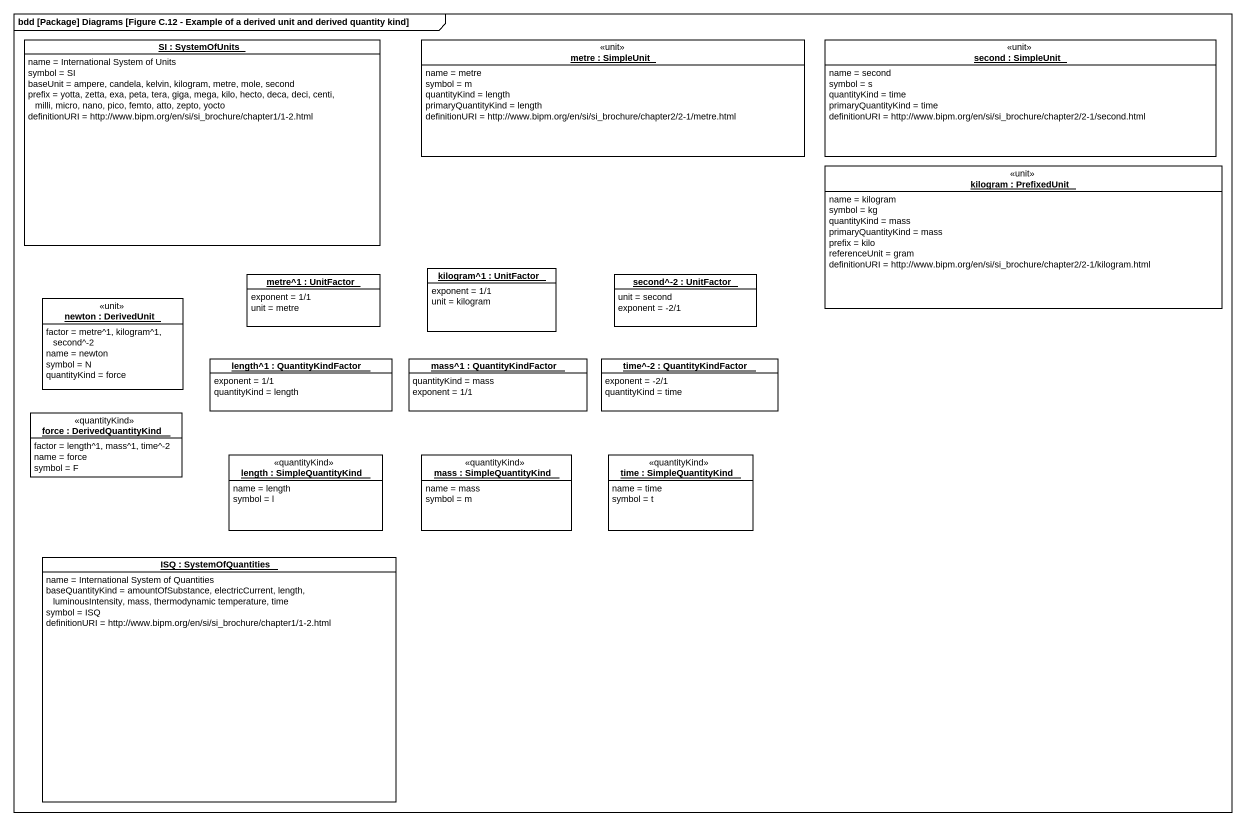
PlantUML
@startuml
mainframe bdd [Package] Diagrams [Figure C.12 - Example of a derived unit and derived quantity kind]
hide circle
hide empty members
object "SI : SystemOfUnits" as SI #FFFFFF {
  name = International System of Units
  symbol = SI
  baseUnit = ampere, candela, kelvin, kilogram, metre, mole, second
  prefix = yotta, zetta, exa, peta, tera, giga, mega, kilo, hecto, deca, deci, centi, milli, micro, nano, pico, femto, atto, zepto, yocto
  definitionURI = http://www.bipm.org/en/si/si_brochure/chapter1/1-2.html
}
object "metre : SimpleUnit" as metre <<unit>> #FFFFFF {
  name = metre
  symbol = m
  quantityKind = length
  primaryQuantityKind = length
  definitionURI = http://www.bipm.org/en/si/si_brochure/chapter2/2-1/metre.html
}
object "second : SimpleUnit" as second <<unit>> #FFFFFF {
  name = second
  symbol = s
  quantityKind = time
  primaryQuantityKind = time
  definitionURI = http://www.bipm.org/en/si/si_brochure/chapter2/2-1/second.html
}
object "kilogram : PrefixedUnit" as kilogram <<unit>> #FFFFFF {
  name = kilogram
  symbol = kg
  quantityKind = mass
  primaryQuantityKind = mass
  prefix = kilo
  referenceUnit = gram
  definitionURI = http://www.bipm.org/en/si/si_brochure/chapter2/2-1/kilogram.html
}
object "metre^1 : UnitFactor" as metre_1 #FFFFFF {
  exponent = 1/1
  unit = metre
}
object "kilogram^1 : UnitFactor" as kilogram_1 #FFFFFF {
  exponent = 1/1
  unit = kilogram
}
object "second^-2 : UnitFactor" as second_2 #FFFFFF {
  unit = second
  exponent = -2/1
}
object "newton : DerivedUnit" as newton <<unit>> #FFFFFF {
  factor = metre^1, kilogram^1, second^-2
  name = newton
  symbol = N
  quantityKind = force
}
object "length^1 : QuantityKindFactor" as length_1 #FFFFFF {
  exponent = 1/1
  quantityKind = length
}
object "mass^1 : QuantityKindFactor" as mass_1 #FFFFFF {
  quantityKind = mass
  exponent = 1/1
}
object "time^-2 : QuantityKindFactor" as time_2 #FFFFFF {
  exponent = -2/1
  quantityKind = time
}
object "force : DerivedQuantityKind" as force <<quantityKind>> #FFFFFF {
  factor = length^1, mass^1, time^-2
  name = force
  symbol = F
}
object "length : SimpleQuantityKind" as length <<quantityKind>> #FFFFFF {
  name = length
  symbol = l
}
object "mass : SimpleQuantityKind" as mass <<quantityKind>> #FFFFFF {
  name = mass
  symbol = m
}
object "time : SimpleQuantityKind" as time <<quantityKind>> #FFFFFF {
  name = time
  symbol = t
}
object "ISQ : SystemOfQuantities" as ISQ #FFFFFF {
  name = International System of Quantities
  baseQuantityKind = amountOfSubstance, electricCurrent, length, luminousIntensity, mass, thermodynamic temperature, time
  symbol = ISQ
  definitionURI = http://www.bipm.org/en/si/si_brochure/chapter1/1-2.html
}
@enduml
